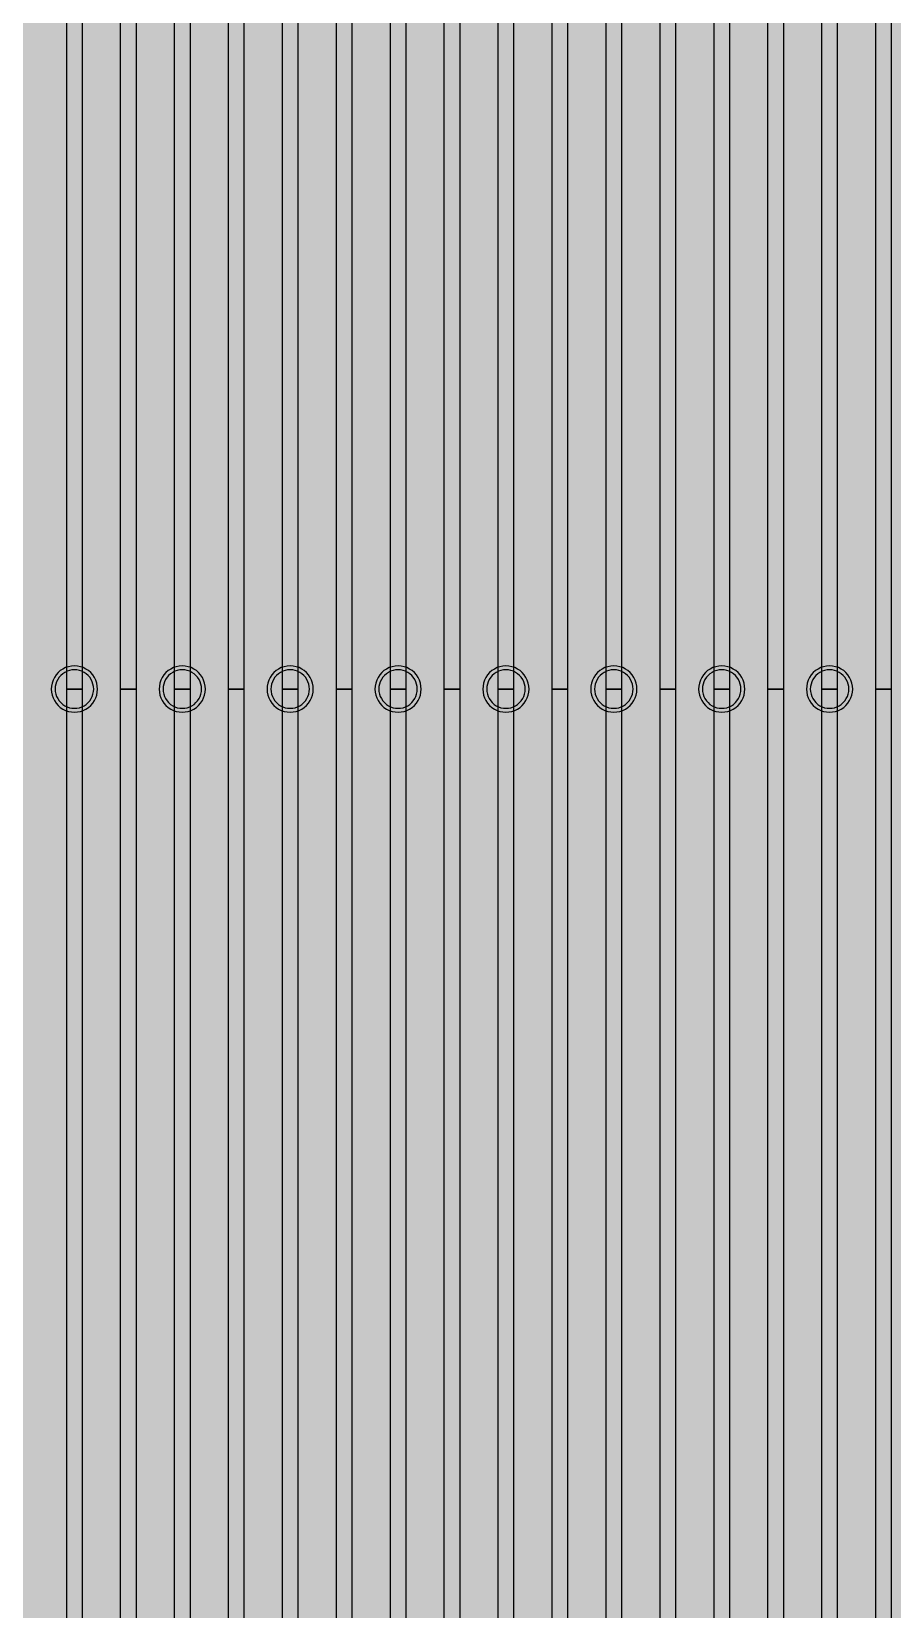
# Model space of a CAD drawing. Header units: metres. Extents: x -7231 to 10969, y -37556 to 1873.
# Drawn here: x 2237.9 to 2349.7, y -16751.3 to -16546.6 of the extents above; entities that cross this region are included whole.
import ezdxf

# ---------------------------------------------------------------- set-up
doc = ezdxf.new("R2010")
doc.units = ezdxf.units.M
for name, color, linetype in [('Metal1', 4, 'CONTINUOUS'), ('Metal2', 3, 'CONTINUOUS'), ('Polyimide', 7, 'CONTINUOUS')]:
    doc.layers.add(name, color=color, linetype=linetype)

msp = doc.modelspace()

# ---------------------------------------------------------------- hatches: boundary and pattern name
at = {"layer": 'Polyimide'}
msp.add_hatch(color=7, dxfattribs=at).paths.add_polyline_path([(4065.69, -468), (4066.67, -501.99), (4068.51, -535.99), (4071.41, -569.99), (4075.54, -603.99), (4081.04, -637.99), (4088.01, -671.99), (4096.52, -705.98), (4106.62, -739.98), (4118.33, -773.98), (4131.63, -807.98), (4146.49, -841.98), (4162.87, -875.98), (4180.68, -909.97), (4199.83, -943.97), (4220.22, -977.97), (4241.73, -1011.97), (4264.21, -1045.97), (4287.52, -1079.96), (4311.51, -1113.96), (4336.01, -1147.96), (4360.86, -1181.96), (4385.88, -1215.96), (4410.89, -1249.96), (4435.74, -1283.95), (4460.24, -1317.95), (4484.23, -1351.95), (4507.54, -1385.95), (4530.02, -1419.95), (4551.53, -1453.94), (4571.92, -1487.94), (4591.07, -1521.94), (4608.88, -1555.94), (4625.26, -1589.94), (4640.12, -1623.94), (4653.42, -1657.93), (4665.13, -1691.93), (4675.23, -1725.93), (4683.74, -1759.93), (4690.71, -1793.93), (4696.21, -1827.93), (4700.34, -1861.92), (4703.24, -1895.92), (4705.08, -1929.92), (4706.06, -1963.92), (4706.44, -1997.92), (4706.5, -2031.91), (4706.5, -4793.02), (4709.95, -4838.39), (4720.22, -4882.71), (4737.08, -4924.98), (4760.13, -4964.2), (4788.85, -4999.49), (4822.58, -5030.03), (4860.53, -5055.12), (4901.85, -5074.18), (4901.85, -5074.18), (4970.68, -5105.23), (5034.7, -5145.26), (5092.76, -5193.54), (5143.8, -5249.19), (5186.89, -5311.2), (5221.24, -5378.44), (5246.23, -5449.69), (5261.41, -5523.66), (5266.5, -5599), (5261.41, -5674.34), (5246.23, -5748.31), (5221.24, -5819.56), (5186.89, -5886.8), (5143.8, -5948.81), (5092.76, -6004.46), (5034.7, -6052.74), (4970.68, -6092.77), (4901.85, -6123.82), (4860.53, -6142.88), (4822.58, -6167.97), (4788.85, -6198.51), (4760.13, -6233.8), (4737.08, -6273.02), (4720.22, -6315.29), (4709.95, -6359.61), (4706.5, -6404.98), (4706.5, -9221.52), (4709.95, -9266.88), (4720.22, -9311.21), (4737.08, -9353.47), (4760.13, -9392.7), (4788.85, -9427.98), (4822.58, -9458.52), (4860.53, -9483.61), (4901.85, -9502.67), (4970.68, -9533.72), (5034.7, -9573.75), (5092.76, -9622.03), (5143.8, -9677.68), (5186.89, -9739.69), (5221.24, -9806.94), (5246.23, -9878.19), (5261.41, -9952.16), (5266.5, -10027.49), (5261.41, -10102.83), (5246.23, -10176.8), (5221.24, -10248.05), (5186.89, -10315.3), (5143.8, -10377.31), (5092.76, -10432.96), (5034.7, -10481.24), (4970.68, -10521.27), (4901.85, -10552.32), (4860.53, -10571.38), (4822.58, -10596.46), (4788.85, -10627), (4760.13, -10662.29), (4737.08, -10701.52), (4720.22, -10743.78), (4709.95, -10788.1), (4706.5, -10833.47), (4706.5, -13650.01), (4709.95, -13695.38), (4720.22, -13739.7), (4737.08, -13781.96), (4760.13, -13821.19), (4788.85, -13856.48), (4822.58, -13887.02), (4860.53, -13912.11), (4901.85, -13931.17), (4970.68, -13962.22), (5034.7, -14002.25), (5092.76, -14050.53), (5143.8, -14106.18), (5186.89, -14168.19), (5221.24, -14235.43), (5246.23, -14306.68), (5261.41, -14380.65), (5266.5, -14455.99), (5261.41, -14531.33), (5246.23, -14605.29), (5221.24, -14676.55), (5186.89, -14743.79), (5143.8, -14805.8), (5092.76, -14861.45), (5034.7, -14909.73), (4970.68, -14949.76), (4901.85, -14980.81), (4860.53, -14999.87), (4822.58, -15024.96), (4788.85, -15055.5), (4760.13, -15090.79), (4737.08, -15130.01), (4720.22, -15172.27), (4709.95, -15216.6), (4706.5, -15261.97), (4706.5, -15455.99), (4720.95, -15750.04), (4764.14, -16041.26), (4835.68, -16326.84), (4934.86, -16604.04), (5060.74, -16870.18), (5212.09, -17122.7), (5387.47, -17359.17), (5585.18, -17577.31), (5803.32, -17775.02), (6039.79, -17950.4), (6292.31, -18101.75), (6558.45, -18227.63), (6835.65, -18326.81), (7121.23, -18398.34), (7412.45, -18441.54), (7706.5, -18455.99), (9969.01, -18455.99), (10047.42, -18459.84), (10125.08, -18471.36), (10201.23, -18490.44), (10275.15, -18516.89), (10346.12, -18550.45), (10413.46, -18590.81), (10476.52, -18637.58), (10534.69, -18690.3), (10587.41, -18748.47), (10634.18, -18811.53), (10674.54, -18878.87), (10708.11, -18949.84), (10734.56, -19023.76), (10753.63, -19099.92), (10765.15, -19177.58), (10769.01, -19255.99), (10769.01, -20895.8), (10730.24, -20951.41), (10694.6, -21009.08), (10662.21, -21068.63), (10633.17, -21129.89), (10607.55, -21192.66), (10585.45, -21256.74), (10566.93, -21321.96), (10552.05, -21388.09), (10540.84, -21454.95), (10533.35, -21522.33), (10529.6, -21590.02), (10529.6, -21657.81), (10533.35, -21725.5), (10540.84, -21792.87), (10552.05, -21859.73), (10566.93, -21925.87), (10585.45, -21991.08), (10607.55, -22055.17), (10633.17, -22117.94), (10662.21, -22179.19), (10694.6, -22238.74), (10730.24, -22296.41), (10769.01, -22352.03), (10769.01, -32454.24), (10728.74, -32510.49), (10691.72, -32568.92), (10658.05, -32629.35), (10627.85, -32691.58), (10601.2, -32755.42), (10578.21, -32820.67), (10558.93, -32887.1), (10543.44, -32954.52), (10531.77, -33022.71), (10523.97, -33091.44), (10520.07, -33160.51), (10520.07, -33229.69), (10523.97, -33298.75), (10531.77, -33367.49), (10543.44, -33435.67), (10558.93, -33503.09), (10578.21, -33569.53), (10601.2, -33634.77), (10627.85, -33698.61), (10658.05, -33760.85), (10691.72, -33821.28), (10728.74, -33879.71), (10769.01, -33935.96), (10769.01, -36556), (10765.15, -36634.41), (10753.63, -36712.07), (10734.56, -36788.23), (10708.11, -36862.15), (10674.54, -36933.12), (10634.18, -37000.46), (10587.41, -37063.51), (10534.69, -37121.69), (10476.52, -37174.41), (10413.46, -37221.18), (10346.12, -37261.54), (10275.15, -37295.1), (10201.23, -37321.55), (10125.08, -37340.63), (10047.42, -37352.15), (9969.01, -37356), (-6231.01, -37356), (-6309.42, -37352.15), (-6387.08, -37340.63), (-6463.23, -37321.55), (-6537.15, -37295.1), (-6608.12, -37261.54), (-6675.46, -37221.18), (-6738.52, -37174.41), (-6796.69, -37121.69), (-6849.41, -37063.51), (-6896.18, -37000.46), (-6936.54, -36933.12), (-6970.11, -36862.15), (-6996.56, -36788.23), (-7015.63, -36712.07), (-7027.15, -36634.41), (-7031.01, -36556), (-7031.01, -33936), (-6990.74, -33879.75), (-6953.7, -33821.31), (-6920.03, -33760.88), (-6889.82, -33698.64), (-6863.18, -33634.8), (-6840.18, -33569.55), (-6820.9, -33503.11), (-6805.4, -33435.69), (-6793.74, -33367.49), (-6785.94, -33298.75), (-6782.03, -33229.68), (-6782.03, -33160.5), (-6785.94, -33091.43), (-6793.74, -33022.69), (-6805.4, -32954.5), (-6820.9, -32887.07), (-6840.18, -32820.63), (-6863.18, -32755.39), (-6889.82, -32691.54), (-6920.03, -32629.3), (-6953.7, -32568.87), (-6990.74, -32510.43), (-7031.01, -32454.18), (-7031.01, -22364.83), (-6990.74, -22308.58), (-6953.7, -22250.14), (-6920.03, -22189.71), (-6889.82, -22127.47), (-6863.18, -22063.62), (-6840.18, -21998.38), (-6820.9, -21931.94), (-6805.4, -21864.51), (-6793.74, -21796.32), (-6785.94, -21727.58), (-6782.03, -21658.51), (-6782.03, -21589.33), (-6785.94, -21520.26), (-6793.74, -21451.52), (-6805.4, -21383.32), (-6820.9, -21315.9), (-6840.18, -21249.46), (-6863.18, -21184.21), (-6889.82, -21120.37), (-6920.03, -21058.13), (-6953.7, -20997.7), (-6990.74, -20939.26), (-7031.01, -20883.01), (-7031.01, -19255.99), (-7027.15, -19177.58), (-7015.63, -19099.92), (-6996.56, -19023.76), (-6970.11, -18949.84), (-6936.54, -18878.87), (-6896.18, -18811.53), (-6849.41, -18748.47), (-6796.69, -18690.3), (-6738.52, -18637.58), (-6675.46, -18590.81), (-6608.12, -18550.45), (-6537.15, -18516.89), (-6463.23, -18490.44), (-6387.08, -18471.36), (-6309.42, -18459.84), (-6231.01, -18455.99), (-3968.5, -18455.99), (-3674.45, -18441.54), (-3383.23, -18398.34), (-3097.65, -18326.81), (-2820.45, -18227.63), (-2554.31, -18101.75), (-2301.79, -17950.4), (-2065.32, -17775.02), (-1847.18, -17577.31), (-1649.47, -17359.17), (-1474.09, -17122.7), (-1322.74, -16870.18), (-1196.86, -16604.04), (-1097.68, -16326.84), (-1026.14, -16041.26), (-982.95, -15750.04), (-968.5, -15455.99), (-968.5, -15261.97), (-971.95, -15216.6), (-982.22, -15172.27), (-999.08, -15130.01), (-1022.13, -15090.79), (-1050.85, -15055.5), (-1084.58, -15024.96), (-1122.53, -14999.87), (-1163.85, -14980.81), (-1232.68, -14949.76), (-1296.7, -14909.73), (-1354.76, -14861.45), (-1405.8, -14805.8), (-1448.89, -14743.79), (-1483.24, -14676.55), (-1508.23, -14605.29), (-1523.41, -14531.33), (-1528.5, -14455.99), (-1523.41, -14380.65), (-1508.23, -14306.68), (-1483.24, -14235.43), (-1448.89, -14168.19), (-1405.8, -14106.18), (-1354.76, -14050.53), (-1296.7, -14002.25), (-1232.68, -13962.22), (-1163.85, -13931.17), (-1122.53, -13912.11), (-1084.58, -13887.02), (-1050.85, -13856.48), (-1022.13, -13821.19), (-999.08, -13781.96), (-982.22, -13739.7), (-971.95, -13695.38), (-968.5, -13650.01), (-968.5, -12309.64), (-971.95, -12264.27), (-982.22, -12219.94), (-999.08, -12177.68), (-1022.13, -12138.46), (-1050.85, -12103.17), (-1084.58, -12072.63), (-1122.53, -12047.54), (-1163.85, -12028.48), (-1232.68, -11997.43), (-1296.7, -11957.4), (-1354.76, -11909.12), (-1405.8, -11853.47), (-1448.89, -11791.46), (-1483.24, -11724.22), (-1508.23, -11652.96), (-1523.41, -11579), (-1528.5, -11503.66), (-1523.41, -11428.32), (-1508.23, -11354.35), (-1483.24, -11283.1), (-1448.89, -11215.86), (-1405.8, -11153.85), (-1354.76, -11098.2), (-1296.7, -11049.92), (-1232.68, -11009.89), (-1163.85, -10978.84), (-1122.53, -10959.78), (-1084.58, -10934.69), (-1050.85, -10904.15), (-1022.13, -10868.86), (-999.08, -10829.63), (-982.22, -10787.37), (-971.95, -10743.05), (-968.5, -10697.68), (-968.5, -9357.31), (-971.95, -9311.94), (-982.22, -9267.62), (-999.08, -9225.35), (-1022.13, -9186.13), (-1050.85, -9150.84), (-1084.58, -9120.3), (-1122.53, -9095.21), (-1163.85, -9076.15), (-1163.85, -9076.15), (-1232.68, -9045.1), (-1296.7, -9005.07), (-1354.76, -8956.79), (-1405.8, -8901.14), (-1448.89, -8839.13), (-1483.24, -8771.89), (-1508.23, -8700.64), (-1523.41, -8626.67), (-1528.5, -8551.33), (-1523.41, -8475.99), (-1508.23, -8402.02), (-1483.24, -8330.77), (-1448.89, -8263.53), (-1405.8, -8201.52), (-1354.76, -8145.87), (-1296.7, -8097.59), (-1232.68, -8057.56), (-1163.85, -8026.51), (-1163.85, -8026.51), (-1122.53, -8007.45), (-1084.58, -7982.36), (-1050.85, -7951.82), (-1022.13, -7916.53), (-999.08, -7877.31), (-982.22, -7835.04), (-971.95, -7790.72), (-968.5, -7745.35), (-968.5, -6404.98), (-971.95, -6359.61), (-982.22, -6315.29), (-999.08, -6273.02), (-1022.13, -6233.8), (-1050.85, -6198.51), (-1084.58, -6167.97), (-1122.53, -6142.88), (-1163.85, -6123.82), (-1163.85, -6123.82), (-1232.68, -6092.77), (-1296.7, -6052.74), (-1354.76, -6004.46), (-1405.8, -5948.81), (-1448.89, -5886.8), (-1483.24, -5819.56), (-1508.23, -5748.31), (-1523.41, -5674.34), (-1528.5, -5599), (-1523.41, -5523.66), (-1508.23, -5449.69), (-1483.24, -5378.44), (-1448.89, -5311.2), (-1405.8, -5249.19), (-1354.76, -5193.54), (-1296.7, -5145.26), (-1232.68, -5105.23), (-1163.85, -5074.18), (-1163.85, -5074.18), (-1122.53, -5055.12), (-1084.58, -5030.03), (-1050.85, -4999.49), (-1022.13, -4964.2), (-999.08, -4924.98), (-982.22, -4882.71), (-971.95, -4838.39), (-968.5, -4793.02), (-968.5, -2031.91), (-968.44, -1997.92), (-968.06, -1963.92), (-967.05, -1929.92), (-965.18, -1895.92), (-962.22, -1861.92), (-958.01, -1827.93), (-952.41, -1793.93), (-945.31, -1759.93), (-936.64, -1725.93), (-926.35, -1691.93), (-914.43, -1657.93), (-900.88, -1623.94), (-885.74, -1589.94), (-869.05, -1555.94), (-850.91, -1521.94), (-831.4, -1487.94), (-810.63, -1453.94), (-788.72, -1419.95), (-765.82, -1385.95), (-742.07, -1351.95), (-717.63, -1317.95), (-692.67, -1283.95), (-667.36, -1249.96), (-641.88, -1215.96), (-616.39, -1181.96), (-591.08, -1147.96), (-566.12, -1113.96), (-541.68, -1079.96), (-517.93, -1045.97), (-495.03, -1011.97), (-473.12, -977.97), (-452.35, -943.97), (-432.84, -909.97), (-414.7, -875.98), (-398.01, -841.98), (-382.87, -807.98), (-369.32, -773.98), (-357.4, -739.98), (-347.11, -705.98), (-338.44, -671.99), (-331.34, -637.99), (-325.74, -603.99), (-321.53, -569.99), (-318.57, -535.99), (-316.7, -501.99), (-315.69, -468), (-315.31, -434), (-315.25, -400), (-315.25, 401), (-315.25, 451), (-315.25, 1644), (-270.25, 1644), (-270.03, 1637.13), (-269.35, 1630.29), (-268.23, 1623.52), (-266.67, 1616.82), (-264.68, 1610.25), (-262.26, 1603.82), (-259.42, 1597.56), (-256.18, 1591.5), (-252.55, 1585.67), (-248.55, 1580.08), (-244.19, 1574.77), (-239.5, 1569.75), (-234.48, 1565.06), (-229.17, 1560.7), (-223.58, 1556.7), (-217.75, 1553.07), (-211.69, 1549.83), (-205.43, 1546.99), (-199, 1544.57), (-192.43, 1542.58), (-185.73, 1541.02), (-178.96, 1539.9), (-172.12, 1539.22), (-165.25, 1539), (-158.38, 1539.22), (-151.54, 1539.9), (-144.77, 1541.02), (-138.07, 1542.58), (-131.5, 1544.57), (-125.07, 1546.99), (-118.81, 1549.83), (-112.75, 1553.07), (-106.92, 1556.7), (-101.33, 1560.7), (-96.02, 1565.06), (-91, 1569.75), (-86.31, 1574.77), (-81.95, 1580.08), (-77.95, 1585.67), (-74.32, 1591.5), (-71.08, 1597.56), (-68.24, 1603.82), (-65.82, 1610.25), (-63.83, 1616.82), (-62.27, 1623.52), (-61.15, 1630.29), (-60.47, 1637.13), (-60.25, 1644), (1853, 1644), (1853, 1573), (3815.25, 1573), (3815.46, 1579.54), (3816.11, 1586.05), (3817.17, 1592.51), (3818.66, 1598.88), (3820.56, 1605.14), (3822.86, 1611.27), (3825.56, 1617.23), (3828.65, 1623), (3832.1, 1628.56), (3835.91, 1633.88), (3840.07, 1638.93), (3844.54, 1643.71), (3849.32, 1648.18), (3854.37, 1652.34), (3859.69, 1656.15), (3865.25, 1659.6), (3871.02, 1662.69), (3876.98, 1665.39), (3883.11, 1667.69), (3889.37, 1669.59), (3895.74, 1671.08), (3902.2, 1672.14), (3908.71, 1672.79), (3915.25, 1673), (3921.79, 1672.79), (3928.3, 1672.14), (3934.76, 1671.08), (3941.13, 1669.59), (3947.39, 1667.69), (3953.52, 1665.39), (3959.48, 1662.69), (3965.25, 1659.6), (3970.81, 1656.15), (3976.13, 1652.34), (3981.18, 1648.18), (3985.96, 1643.71), (3990.43, 1638.93), (3994.59, 1633.88), (3998.4, 1628.56), (4001.85, 1623), (4004.94, 1617.23), (4007.64, 1611.27), (4009.94, 1605.14), (4011.84, 1598.88), (4013.33, 1592.51), (4014.39, 1586.05), (4015.04, 1579.54), (4015.25, 1573), (4065.25, 1573), (4065.25, 451), (4065.25, 401), (4065.25, -400), (4065.31, -434), (4065.69, -468)])

# ---------------------------------------------------------------- linework, layer by layer
at = {"layer": 'Metal1'}
for points in [[(2244.5, -2031.84), (2244.5, -16631.91), (2242.5, -16631.91), (2242.5, -2031.99)], [(2251.5, -2031.84), (2251.5, -16631.91), (2249.5, -16631.91), (2249.5, -2031.99)], [(2258.5, -2031.84), (2258.5, -16631.91), (2256.5, -16631.91), (2256.5, -2031.99)], [(2265.5, -2031.84), (2265.5, -16631.91), (2263.5, -16631.91), (2263.5, -2031.99)], [(2272.5, -2031.84), (2272.5, -16631.91), (2270.5, -16631.91), (2270.5, -2031.99)], [(2279.5, -2031.84), (2279.5, -16631.91), (2277.5, -16631.91), (2277.5, -2031.99)], [(2286.5, -2031.84), (2286.5, -16631.91), (2284.5, -16631.91), (2284.5, -2031.99)], [(2293.5, -2031.83), (2293.5, -16631.91), (2291.5, -16631.91), (2291.5, -2031.99)], [(2300.5, -2031.83), (2300.5, -16631.91), (2298.5, -16631.91), (2298.5, -2031.99)], [(2307.5, -2031.84), (2307.5, -16631.91), (2305.5, -16631.91), (2305.5, -2031.99)], [(2314.5, -2031.84), (2314.5, -16631.91), (2312.5, -16631.91), (2312.5, -2031.99)], [(2321.5, -2031.83), (2321.5, -16631.91), (2319.5, -16631.91), (2319.5, -2032)], [(2328.5, -2031.83), (2328.5, -16631.91), (2326.5, -16631.91), (2326.5, -2032)], [(2335.5, -2031.83), (2335.5, -16631.91), (2333.5, -16631.91), (2333.5, -2032)], [(2342.5, -2031.83), (2342.5, -16631.91), (2340.5, -16631.91), (2340.5, -2032)], [(2349.5, -2031.83), (2349.5, -16631.91), (2347.5, -16631.91), (2347.5, -2032)], [(2225.26, -17789.27), (2228.73, -17766.77), (2232.19, -17744.27), (2235.65, -17721.77), (2239.12, -17699.26), (2242.58, -17676.76), (2246.05, -17654.26), (2248.12, -17640.8), (2249.5, -17622.77), (2249.5, -16631.91), (2251.5, -16631.91), (2251.5, -17622.85), (2250.11, -17641.03), (2248.02, -17654.57), (2244.56, -17677.07), (2241.1, -17699.57), (2237.63, -17722.07), (2234.17, -17744.57), (2230.7, -17767.07), (2227.24, -17789.57)], [(2238.37, -17789.26), (2241.96, -17766.76), (2245.56, -17744.26), (2249.15, -17721.76), (2252.74, -17699.26), (2256.33, -17676.76), (2259.92, -17654.26), (2262.07, -17640.8), (2263.5, -17622.76), (2263.5, -16631.91), (2265.5, -16631.91), (2265.5, -17622.84), (2264.06, -17641.03), (2261.9, -17654.57), (2258.3, -17677.07), (2254.71, -17699.57), (2251.12, -17722.08), (2247.53, -17744.58), (2243.94, -17767.08), (2240.35, -17789.58)], [(2251.48, -17789.26), (2255.2, -17766.76), (2258.92, -17744.26), (2262.64, -17721.75), (2266.36, -17699.25), (2270.08, -17676.75), (2273.79, -17654.25), (2276.02, -17640.79), (2277.5, -17622.75), (2277.5, -16631.91), (2279.5, -16631.91), (2279.5, -17622.83), (2278.01, -17641.04), (2275.77, -17654.58), (2272.05, -17677.08), (2268.33, -17699.58), (2264.61, -17722.08), (2260.89, -17744.58), (2257.17, -17767.08), (2253.46, -17789.58)], [(2264.59, -17789.25), (2268.44, -17766.75), (2272.29, -17744.25), (2276.13, -17721.75), (2279.98, -17699.25), (2283.82, -17676.75), (2287.67, -17654.25), (2289.97, -17640.79), (2291.5, -17622.74), (2291.5, -16631.91), (2293.5, -16631.91), (2293.5, -17622.83), (2291.95, -17641.04), (2289.64, -17654.58), (2285.79, -17677.08), (2281.95, -17699.59), (2278.1, -17722.09), (2274.26, -17744.59), (2270.41, -17767.09), (2266.57, -17789.59)], [(2277.71, -17789.25), (2281.68, -17766.74), (2285.65, -17744.24), (2289.62, -17721.74), (2293.6, -17699.24), (2297.57, -17676.74), (2301.54, -17654.24), (2303.92, -17640.78), (2305.5, -17622.73), (2305.5, -16631.91), (2307.5, -16631.91), (2307.5, -17622.82), (2305.9, -17641.05), (2303.51, -17654.59), (2299.54, -17677.09), (2295.57, -17699.59), (2291.59, -17722.09), (2287.62, -17744.59), (2283.65, -17767.09), (2279.67, -17789.59)], [(2290.82, -17789.24), (2294.92, -17766.74), (2299.02, -17744.24), (2303.12, -17721.74), (2307.22, -17699.24), (2311.32, -17676.74), (2315.42, -17654.24), (2317.87, -17640.78), (2319.5, -17622.72), (2319.5, -16631.91), (2321.5, -16631.91), (2321.5, -17622.81), (2319.85, -17641.05), (2317.38, -17654.59), (2313.28, -17677.1), (2309.18, -17699.6), (2305.08, -17722.1), (2300.98, -17744.6), (2296.88, -17767.1), (2292.78, -17789.6)], [(2303.93, -17789.23), (2308.15, -17766.73), (2312.38, -17744.23), (2316.61, -17721.73), (2320.84, -17699.23), (2325.06, -17676.73), (2329.29, -17654.23), (2331.82, -17640.78), (2333.5, -17622.71), (2333.5, -16631.91), (2335.5, -16631.91), (2335.5, -17622.8), (2333.8, -17641.05), (2331.26, -17654.6), (2327.03, -17677.1), (2322.8, -17699.6), (2318.57, -17722.1), (2314.35, -17744.6), (2310.12, -17767.1), (2305.89, -17789.6)], [(2317.04, -17789.23), (2321.39, -17766.73), (2325.75, -17744.23), (2330.1, -17721.73), (2334.46, -17699.23), (2338.81, -17676.73), (2343.16, -17654.23), (2345.77, -17640.77), (2347.5, -17622.7), (2347.5, -16631.91), (2349.5, -16631.91), (2349.5, -17622.8), (2347.75, -17641.06), (2345.13, -17654.61), (2340.77, -17677.11), (2336.42, -17699.61), (2332.06, -17722.11), (2327.71, -17744.61), (2323.36, -17767.11), (2319, -17789.61)]]:
    msp.add_lwpolyline(points, dxfattribs=at)
for points in [[(2246.5, -16631.91), (2246.47, -16631.52), (2246.4, -16631.14), (2246.27, -16630.77), (2246.1, -16630.41), (2245.88, -16630.09), (2245.62, -16629.79), (2245.33, -16629.53), (2245, -16629.32), (2244.65, -16629.14), (2244.28, -16629.02), (2243.89, -16628.94), (2243.5, -16628.91), (2243.11, -16628.94), (2242.72, -16629.02), (2242.35, -16629.14), (2242, -16629.32), (2241.67, -16629.53), (2241.38, -16629.79), (2241.12, -16630.09), (2240.9, -16630.41), (2240.73, -16630.77), (2240.6, -16631.14), (2240.53, -16631.52), (2240.5, -16631.91), (2240.53, -16632.31), (2240.6, -16632.69), (2240.73, -16633.06), (2240.9, -16633.41), (2241.12, -16633.74), (2241.38, -16634.04), (2241.67, -16634.29), (2242, -16634.51), (2242.35, -16634.69), (2242.72, -16634.81), (2243.11, -16634.89), (2243.5, -16634.91), (2243.89, -16634.89), (2244.28, -16634.81), (2244.65, -16634.69), (2245, -16634.51), (2245.33, -16634.29), (2245.62, -16634.04), (2245.88, -16633.74), (2246.1, -16633.41), (2246.27, -16633.06), (2246.4, -16632.69), (2246.47, -16632.31), (2246.5, -16631.91)], [(2260.5, -16631.91), (2260.47, -16631.52), (2260.4, -16631.14), (2260.27, -16630.77), (2260.1, -16630.41), (2259.88, -16630.09), (2259.62, -16629.79), (2259.33, -16629.53), (2259, -16629.32), (2258.65, -16629.14), (2258.28, -16629.02), (2257.89, -16628.94), (2257.5, -16628.91), (2257.11, -16628.94), (2256.72, -16629.02), (2256.35, -16629.14), (2256, -16629.32), (2255.67, -16629.53), (2255.38, -16629.79), (2255.12, -16630.09), (2254.9, -16630.41), (2254.73, -16630.77), (2254.6, -16631.14), (2254.53, -16631.52), (2254.5, -16631.91), (2254.53, -16632.31), (2254.6, -16632.69), (2254.73, -16633.06), (2254.9, -16633.41), (2255.12, -16633.74), (2255.38, -16634.04), (2255.67, -16634.29), (2256, -16634.51), (2256.35, -16634.69), (2256.72, -16634.81), (2257.11, -16634.89), (2257.5, -16634.91), (2257.89, -16634.89), (2258.28, -16634.81), (2258.65, -16634.69), (2259, -16634.51), (2259.33, -16634.29), (2259.62, -16634.04), (2259.88, -16633.74), (2260.1, -16633.41), (2260.27, -16633.06), (2260.4, -16632.69), (2260.47, -16632.31), (2260.5, -16631.91)], [(2274.5, -16631.91), (2274.47, -16631.52), (2274.4, -16631.14), (2274.27, -16630.77), (2274.1, -16630.41), (2273.88, -16630.09), (2273.62, -16629.79), (2273.33, -16629.53), (2273, -16629.32), (2272.65, -16629.14), (2272.28, -16629.02), (2271.89, -16628.94), (2271.5, -16628.91), (2271.11, -16628.94), (2270.72, -16629.02), (2270.35, -16629.14), (2270, -16629.32), (2269.67, -16629.53), (2269.38, -16629.79), (2269.12, -16630.09), (2268.9, -16630.41), (2268.73, -16630.77), (2268.6, -16631.14), (2268.53, -16631.52), (2268.5, -16631.91), (2268.53, -16632.31), (2268.6, -16632.69), (2268.73, -16633.06), (2268.9, -16633.41), (2269.12, -16633.74), (2269.38, -16634.04), (2269.67, -16634.29), (2270, -16634.51), (2270.35, -16634.69), (2270.72, -16634.81), (2271.11, -16634.89), (2271.5, -16634.91), (2271.89, -16634.89), (2272.28, -16634.81), (2272.65, -16634.69), (2273, -16634.51), (2273.33, -16634.29), (2273.62, -16634.04), (2273.88, -16633.74), (2274.1, -16633.41), (2274.27, -16633.06), (2274.4, -16632.69), (2274.47, -16632.31), (2274.5, -16631.91)], [(2288.5, -16631.91), (2288.47, -16631.52), (2288.4, -16631.14), (2288.27, -16630.77), (2288.1, -16630.41), (2287.88, -16630.09), (2287.62, -16629.79), (2287.33, -16629.53), (2287, -16629.32), (2286.65, -16629.14), (2286.28, -16629.02), (2285.89, -16628.94), (2285.5, -16628.91), (2285.11, -16628.94), (2284.72, -16629.02), (2284.35, -16629.14), (2284, -16629.32), (2283.67, -16629.53), (2283.38, -16629.79), (2283.12, -16630.09), (2282.9, -16630.41), (2282.73, -16630.77), (2282.6, -16631.14), (2282.53, -16631.52), (2282.5, -16631.91), (2282.53, -16632.31), (2282.6, -16632.69), (2282.73, -16633.06), (2282.9, -16633.41), (2283.12, -16633.74), (2283.38, -16634.04), (2283.67, -16634.29), (2284, -16634.51), (2284.35, -16634.69), (2284.72, -16634.81), (2285.11, -16634.89), (2285.5, -16634.91), (2285.89, -16634.89), (2286.28, -16634.81), (2286.65, -16634.69), (2287, -16634.51), (2287.33, -16634.29), (2287.62, -16634.04), (2287.88, -16633.74), (2288.1, -16633.41), (2288.27, -16633.06), (2288.4, -16632.69), (2288.47, -16632.31), (2288.5, -16631.91)], [(2302.5, -16631.91), (2302.47, -16631.52), (2302.4, -16631.14), (2302.27, -16630.77), (2302.1, -16630.41), (2301.88, -16630.09), (2301.62, -16629.79), (2301.33, -16629.53), (2301, -16629.32), (2300.65, -16629.14), (2300.28, -16629.02), (2299.89, -16628.94), (2299.5, -16628.91), (2299.11, -16628.94), (2298.72, -16629.02), (2298.35, -16629.14), (2298, -16629.32), (2297.67, -16629.53), (2297.38, -16629.79), (2297.12, -16630.09), (2296.9, -16630.41), (2296.73, -16630.77), (2296.6, -16631.14), (2296.53, -16631.52), (2296.5, -16631.91), (2296.53, -16632.31), (2296.6, -16632.69), (2296.73, -16633.06), (2296.9, -16633.41), (2297.12, -16633.74), (2297.38, -16634.04), (2297.67, -16634.29), (2298, -16634.51), (2298.35, -16634.69), (2298.72, -16634.81), (2299.11, -16634.89), (2299.5, -16634.91), (2299.89, -16634.89), (2300.28, -16634.81), (2300.65, -16634.69), (2301, -16634.51), (2301.33, -16634.29), (2301.62, -16634.04), (2301.88, -16633.74), (2302.1, -16633.41), (2302.27, -16633.06), (2302.4, -16632.69), (2302.47, -16632.31), (2302.5, -16631.91)], [(2316.5, -16631.91), (2316.47, -16631.52), (2316.4, -16631.14), (2316.27, -16630.77), (2316.1, -16630.41), (2315.88, -16630.09), (2315.62, -16629.79), (2315.33, -16629.53), (2315, -16629.32), (2314.65, -16629.14), (2314.28, -16629.02), (2313.89, -16628.94), (2313.5, -16628.91), (2313.11, -16628.94), (2312.72, -16629.02), (2312.35, -16629.14), (2312, -16629.32), (2311.67, -16629.53), (2311.38, -16629.79), (2311.12, -16630.09), (2310.9, -16630.41), (2310.73, -16630.77), (2310.6, -16631.14), (2310.53, -16631.52), (2310.5, -16631.91), (2310.53, -16632.31), (2310.6, -16632.69), (2310.73, -16633.06), (2310.9, -16633.41), (2311.12, -16633.74), (2311.38, -16634.04), (2311.67, -16634.29), (2312, -16634.51), (2312.35, -16634.69), (2312.72, -16634.81), (2313.11, -16634.89), (2313.5, -16634.91), (2313.89, -16634.89), (2314.28, -16634.81), (2314.65, -16634.69), (2315, -16634.51), (2315.33, -16634.29), (2315.62, -16634.04), (2315.88, -16633.74), (2316.1, -16633.41), (2316.27, -16633.06), (2316.4, -16632.69), (2316.47, -16632.31), (2316.5, -16631.91)], [(2330.5, -16631.91), (2330.47, -16631.52), (2330.4, -16631.14), (2330.27, -16630.77), (2330.1, -16630.41), (2329.88, -16630.09), (2329.62, -16629.79), (2329.33, -16629.53), (2329, -16629.32), (2328.65, -16629.14), (2328.28, -16629.02), (2327.89, -16628.94), (2327.5, -16628.91), (2327.11, -16628.94), (2326.72, -16629.02), (2326.35, -16629.14), (2326, -16629.32), (2325.67, -16629.53), (2325.38, -16629.79), (2325.12, -16630.09), (2324.9, -16630.41), (2324.73, -16630.77), (2324.6, -16631.14), (2324.53, -16631.52), (2324.5, -16631.91), (2324.53, -16632.31), (2324.6, -16632.69), (2324.73, -16633.06), (2324.9, -16633.41), (2325.12, -16633.74), (2325.38, -16634.04), (2325.67, -16634.29), (2326, -16634.51), (2326.35, -16634.69), (2326.72, -16634.81), (2327.11, -16634.89), (2327.5, -16634.91), (2327.89, -16634.89), (2328.28, -16634.81), (2328.65, -16634.69), (2329, -16634.51), (2329.33, -16634.29), (2329.62, -16634.04), (2329.88, -16633.74), (2330.1, -16633.41), (2330.27, -16633.06), (2330.4, -16632.69), (2330.47, -16632.31), (2330.5, -16631.91)], [(2344.5, -16631.91), (2344.47, -16631.52), (2344.4, -16631.14), (2344.27, -16630.77), (2344.1, -16630.41), (2343.88, -16630.09), (2343.62, -16629.79), (2343.33, -16629.53), (2343, -16629.32), (2342.65, -16629.14), (2342.28, -16629.02), (2341.89, -16628.94), (2341.5, -16628.91), (2341.11, -16628.94), (2340.72, -16629.02), (2340.35, -16629.14), (2340, -16629.32), (2339.67, -16629.53), (2339.38, -16629.79), (2339.12, -16630.09), (2338.9, -16630.41), (2338.73, -16630.77), (2338.6, -16631.14), (2338.53, -16631.52), (2338.5, -16631.91), (2338.53, -16632.31), (2338.6, -16632.69), (2338.73, -16633.06), (2338.9, -16633.41), (2339.12, -16633.74), (2339.38, -16634.04), (2339.67, -16634.29), (2340, -16634.51), (2340.35, -16634.69), (2340.72, -16634.81), (2341.11, -16634.89), (2341.5, -16634.91), (2341.89, -16634.89), (2342.28, -16634.81), (2342.65, -16634.69), (2343, -16634.51), (2343.33, -16634.29), (2343.62, -16634.04), (2343.88, -16633.74), (2344.1, -16633.41), (2344.27, -16633.06), (2344.4, -16632.69), (2344.47, -16632.31), (2344.5, -16631.91)]]:
    msp.add_lwpolyline(points, close=True, dxfattribs=at)
at = {"layer": 'Metal2'}
for points in [[(2246.5, -16631.91), (2246.47, -16631.52), (2246.4, -16631.14), (2246.27, -16630.77), (2246.1, -16630.41), (2245.88, -16630.09), (2245.62, -16629.79), (2245.33, -16629.53), (2245, -16629.32), (2244.65, -16629.14), (2244.28, -16629.02), (2243.89, -16628.94), (2243.5, -16628.91), (2243.11, -16628.94), (2242.72, -16629.02), (2242.35, -16629.14), (2242, -16629.32), (2241.67, -16629.53), (2241.38, -16629.79), (2241.12, -16630.09), (2240.9, -16630.41), (2240.73, -16630.77), (2240.6, -16631.14), (2240.53, -16631.52), (2240.5, -16631.91), (2240.53, -16632.31), (2240.6, -16632.69), (2240.73, -16633.06), (2240.9, -16633.41), (2241.12, -16633.74), (2241.38, -16634.04), (2241.67, -16634.29), (2242, -16634.51), (2242.35, -16634.69), (2242.72, -16634.81), (2243.11, -16634.89), (2243.5, -16634.91), (2243.89, -16634.89), (2244.28, -16634.81), (2244.65, -16634.69), (2245, -16634.51), (2245.33, -16634.29), (2245.62, -16634.04), (2245.88, -16633.74), (2246.1, -16633.41), (2246.27, -16633.06), (2246.4, -16632.69), (2246.47, -16632.31), (2246.5, -16631.91)], [(2260.5, -16631.91), (2260.47, -16631.52), (2260.4, -16631.14), (2260.27, -16630.77), (2260.1, -16630.41), (2259.88, -16630.09), (2259.62, -16629.79), (2259.33, -16629.53), (2259, -16629.32), (2258.65, -16629.14), (2258.28, -16629.02), (2257.89, -16628.94), (2257.5, -16628.91), (2257.11, -16628.94), (2256.72, -16629.02), (2256.35, -16629.14), (2256, -16629.32), (2255.67, -16629.53), (2255.38, -16629.79), (2255.12, -16630.09), (2254.9, -16630.41), (2254.73, -16630.77), (2254.6, -16631.14), (2254.53, -16631.52), (2254.5, -16631.91), (2254.53, -16632.31), (2254.6, -16632.69), (2254.73, -16633.06), (2254.9, -16633.41), (2255.12, -16633.74), (2255.38, -16634.04), (2255.67, -16634.29), (2256, -16634.51), (2256.35, -16634.69), (2256.72, -16634.81), (2257.11, -16634.89), (2257.5, -16634.91), (2257.89, -16634.89), (2258.28, -16634.81), (2258.65, -16634.69), (2259, -16634.51), (2259.33, -16634.29), (2259.62, -16634.04), (2259.88, -16633.74), (2260.1, -16633.41), (2260.27, -16633.06), (2260.4, -16632.69), (2260.47, -16632.31), (2260.5, -16631.91)], [(2274.5, -16631.91), (2274.47, -16631.52), (2274.4, -16631.14), (2274.27, -16630.77), (2274.1, -16630.41), (2273.88, -16630.09), (2273.62, -16629.79), (2273.33, -16629.53), (2273, -16629.32), (2272.65, -16629.14), (2272.28, -16629.02), (2271.89, -16628.94), (2271.5, -16628.91), (2271.11, -16628.94), (2270.72, -16629.02), (2270.35, -16629.14), (2270, -16629.32), (2269.67, -16629.53), (2269.38, -16629.79), (2269.12, -16630.09), (2268.9, -16630.41), (2268.73, -16630.77), (2268.6, -16631.14), (2268.53, -16631.52), (2268.5, -16631.91), (2268.53, -16632.31), (2268.6, -16632.69), (2268.73, -16633.06), (2268.9, -16633.41), (2269.12, -16633.74), (2269.38, -16634.04), (2269.67, -16634.29), (2270, -16634.51), (2270.35, -16634.69), (2270.72, -16634.81), (2271.11, -16634.89), (2271.5, -16634.91), (2271.89, -16634.89), (2272.28, -16634.81), (2272.65, -16634.69), (2273, -16634.51), (2273.33, -16634.29), (2273.62, -16634.04), (2273.88, -16633.74), (2274.1, -16633.41), (2274.27, -16633.06), (2274.4, -16632.69), (2274.47, -16632.31), (2274.5, -16631.91)], [(2288.5, -16631.91), (2288.47, -16631.52), (2288.4, -16631.14), (2288.27, -16630.77), (2288.1, -16630.41), (2287.88, -16630.09), (2287.62, -16629.79), (2287.33, -16629.53), (2287, -16629.32), (2286.65, -16629.14), (2286.28, -16629.02), (2285.89, -16628.94), (2285.5, -16628.91), (2285.11, -16628.94), (2284.72, -16629.02), (2284.35, -16629.14), (2284, -16629.32), (2283.67, -16629.53), (2283.38, -16629.79), (2283.12, -16630.09), (2282.9, -16630.41), (2282.73, -16630.77), (2282.6, -16631.14), (2282.53, -16631.52), (2282.5, -16631.91), (2282.53, -16632.31), (2282.6, -16632.69), (2282.73, -16633.06), (2282.9, -16633.41), (2283.12, -16633.74), (2283.38, -16634.04), (2283.67, -16634.29), (2284, -16634.51), (2284.35, -16634.69), (2284.72, -16634.81), (2285.11, -16634.89), (2285.5, -16634.91), (2285.89, -16634.89), (2286.28, -16634.81), (2286.65, -16634.69), (2287, -16634.51), (2287.33, -16634.29), (2287.62, -16634.04), (2287.88, -16633.74), (2288.1, -16633.41), (2288.27, -16633.06), (2288.4, -16632.69), (2288.47, -16632.31), (2288.5, -16631.91)], [(2302.5, -16631.91), (2302.47, -16631.52), (2302.4, -16631.14), (2302.27, -16630.77), (2302.1, -16630.41), (2301.88, -16630.09), (2301.62, -16629.79), (2301.33, -16629.53), (2301, -16629.32), (2300.65, -16629.14), (2300.28, -16629.02), (2299.89, -16628.94), (2299.5, -16628.91), (2299.11, -16628.94), (2298.72, -16629.02), (2298.35, -16629.14), (2298, -16629.32), (2297.67, -16629.53), (2297.38, -16629.79), (2297.12, -16630.09), (2296.9, -16630.41), (2296.73, -16630.77), (2296.6, -16631.14), (2296.53, -16631.52), (2296.5, -16631.91), (2296.53, -16632.31), (2296.6, -16632.69), (2296.73, -16633.06), (2296.9, -16633.41), (2297.12, -16633.74), (2297.38, -16634.04), (2297.67, -16634.29), (2298, -16634.51), (2298.35, -16634.69), (2298.72, -16634.81), (2299.11, -16634.89), (2299.5, -16634.91), (2299.89, -16634.89), (2300.28, -16634.81), (2300.65, -16634.69), (2301, -16634.51), (2301.33, -16634.29), (2301.62, -16634.04), (2301.88, -16633.74), (2302.1, -16633.41), (2302.27, -16633.06), (2302.4, -16632.69), (2302.47, -16632.31), (2302.5, -16631.91)], [(2316.5, -16631.91), (2316.47, -16631.52), (2316.4, -16631.14), (2316.27, -16630.77), (2316.1, -16630.41), (2315.88, -16630.09), (2315.62, -16629.79), (2315.33, -16629.53), (2315, -16629.32), (2314.65, -16629.14), (2314.28, -16629.02), (2313.89, -16628.94), (2313.5, -16628.91), (2313.11, -16628.94), (2312.72, -16629.02), (2312.35, -16629.14), (2312, -16629.32), (2311.67, -16629.53), (2311.38, -16629.79), (2311.12, -16630.09), (2310.9, -16630.41), (2310.73, -16630.77), (2310.6, -16631.14), (2310.53, -16631.52), (2310.5, -16631.91), (2310.53, -16632.31), (2310.6, -16632.69), (2310.73, -16633.06), (2310.9, -16633.41), (2311.12, -16633.74), (2311.38, -16634.04), (2311.67, -16634.29), (2312, -16634.51), (2312.35, -16634.69), (2312.72, -16634.81), (2313.11, -16634.89), (2313.5, -16634.91), (2313.89, -16634.89), (2314.28, -16634.81), (2314.65, -16634.69), (2315, -16634.51), (2315.33, -16634.29), (2315.62, -16634.04), (2315.88, -16633.74), (2316.1, -16633.41), (2316.27, -16633.06), (2316.4, -16632.69), (2316.47, -16632.31), (2316.5, -16631.91)], [(2330.5, -16631.91), (2330.47, -16631.52), (2330.4, -16631.14), (2330.27, -16630.77), (2330.1, -16630.41), (2329.88, -16630.09), (2329.62, -16629.79), (2329.33, -16629.53), (2329, -16629.32), (2328.65, -16629.14), (2328.28, -16629.02), (2327.89, -16628.94), (2327.5, -16628.91), (2327.11, -16628.94), (2326.72, -16629.02), (2326.35, -16629.14), (2326, -16629.32), (2325.67, -16629.53), (2325.38, -16629.79), (2325.12, -16630.09), (2324.9, -16630.41), (2324.73, -16630.77), (2324.6, -16631.14), (2324.53, -16631.52), (2324.5, -16631.91), (2324.53, -16632.31), (2324.6, -16632.69), (2324.73, -16633.06), (2324.9, -16633.41), (2325.12, -16633.74), (2325.38, -16634.04), (2325.67, -16634.29), (2326, -16634.51), (2326.35, -16634.69), (2326.72, -16634.81), (2327.11, -16634.89), (2327.5, -16634.91), (2327.89, -16634.89), (2328.28, -16634.81), (2328.65, -16634.69), (2329, -16634.51), (2329.33, -16634.29), (2329.62, -16634.04), (2329.88, -16633.74), (2330.1, -16633.41), (2330.27, -16633.06), (2330.4, -16632.69), (2330.47, -16632.31), (2330.5, -16631.91)], [(2344.5, -16631.91), (2344.47, -16631.52), (2344.4, -16631.14), (2344.27, -16630.77), (2344.1, -16630.41), (2343.88, -16630.09), (2343.62, -16629.79), (2343.33, -16629.53), (2343, -16629.32), (2342.65, -16629.14), (2342.28, -16629.02), (2341.89, -16628.94), (2341.5, -16628.91), (2341.11, -16628.94), (2340.72, -16629.02), (2340.35, -16629.14), (2340, -16629.32), (2339.67, -16629.53), (2339.38, -16629.79), (2339.12, -16630.09), (2338.9, -16630.41), (2338.73, -16630.77), (2338.6, -16631.14), (2338.53, -16631.52), (2338.5, -16631.91), (2338.53, -16632.31), (2338.6, -16632.69), (2338.73, -16633.06), (2338.9, -16633.41), (2339.12, -16633.74), (2339.38, -16634.04), (2339.67, -16634.29), (2340, -16634.51), (2340.35, -16634.69), (2340.72, -16634.81), (2341.11, -16634.89), (2341.5, -16634.91), (2341.89, -16634.89), (2342.28, -16634.81), (2342.65, -16634.69), (2343, -16634.51), (2343.33, -16634.29), (2343.62, -16634.04), (2343.88, -16633.74), (2344.1, -16633.41), (2344.27, -16633.06), (2344.4, -16632.69), (2344.47, -16632.31), (2344.5, -16631.91)]]:
    msp.add_lwpolyline(points, close=True, dxfattribs=at)
for points in [[(2218.71, -17789.27), (2222.11, -17766.77), (2225.51, -17744.27), (2228.91, -17721.77), (2232.31, -17699.27), (2235.71, -17676.77), (2239.11, -17654.27), (2241.15, -17640.8), (2242.5, -17622.77), (2242.5, -16631.91), (2244.5, -16631.91), (2244.5, -17622.85), (2243.13, -17641.03), (2241.09, -17654.56), (2237.69, -17677.07), (2234.29, -17699.57), (2230.89, -17722.07), (2227.48, -17744.57), (2224.08, -17767.07), (2220.68, -17789.57)], [(2231.82, -17789.26), (2235.34, -17766.76), (2238.87, -17744.26), (2242.4, -17721.76), (2245.93, -17699.26), (2249.46, -17676.76), (2252.98, -17654.26), (2255.09, -17640.8), (2256.5, -17622.77), (2256.5, -16631.91), (2258.5, -16631.91), (2258.5, -17622.84), (2257.08, -17641.03), (2254.96, -17654.57), (2251.43, -17677.07), (2247.9, -17699.57), (2244.38, -17722.07), (2240.85, -17744.57), (2237.32, -17767.07), (2233.79, -17789.57)], [(2244.93, -17789.26), (2248.58, -17766.76), (2252.24, -17744.26), (2255.89, -17721.76), (2259.55, -17699.26), (2263.2, -17676.76), (2266.86, -17654.26), (2269.04, -17640.79), (2270.5, -17622.76), (2270.5, -16631.91), (2272.5, -16631.91), (2272.5, -17622.84), (2271.03, -17641.04), (2268.83, -17654.58), (2265.18, -17677.08), (2261.52, -17699.58), (2257.87, -17722.08), (2254.21, -17744.58), (2250.56, -17767.08), (2246.9, -17789.58)], [(2258.04, -17789.25), (2261.82, -17766.75), (2265.6, -17744.25), (2269.39, -17721.75), (2273.17, -17699.25), (2276.95, -17676.75), (2280.73, -17654.25), (2282.99, -17640.79), (2284.5, -17622.75), (2284.5, -16631.91), (2286.5, -16631.91), (2286.5, -17622.83), (2284.98, -17641.04), (2282.7, -17654.58), (2278.92, -17677.08), (2275.14, -17699.58), (2271.36, -17722.08), (2267.58, -17744.58), (2263.79, -17767.08), (2260.01, -17789.59)], [(2271.15, -17789.25), (2275.06, -17766.75), (2278.97, -17744.25), (2282.88, -17721.75), (2286.79, -17699.25), (2290.7, -17676.74), (2294.61, -17654.24), (2296.94, -17640.79), (2298.5, -17622.74), (2298.5, -16631.91), (2300.5, -16631.91), (2300.5, -17622.82), (2298.93, -17641.04), (2296.58, -17654.59), (2292.67, -17677.09), (2288.76, -17699.59), (2284.85, -17722.09), (2280.94, -17744.59), (2277.03, -17767.09), (2273.12, -17789.59)], [(2284.26, -17789.24), (2288.3, -17766.74), (2292.33, -17744.24), (2296.37, -17721.74), (2300.41, -17699.24), (2304.44, -17676.74), (2308.48, -17654.24), (2310.89, -17640.78), (2312.5, -17622.73), (2312.5, -16631.91), (2314.5, -16631.91), (2314.5, -17622.82), (2312.88, -17641.05), (2310.45, -17654.59), (2306.41, -17677.09), (2302.37, -17699.59), (2298.34, -17722.09), (2294.3, -17744.59), (2290.27, -17767.1), (2286.23, -17789.6)], [(2297.37, -17789.24), (2301.54, -17766.74), (2305.7, -17744.24), (2309.86, -17721.74), (2314.03, -17699.23), (2318.19, -17676.73), (2322.35, -17654.23), (2324.84, -17640.78), (2326.5, -17622.72), (2326.5, -16631.91), (2328.5, -16631.91), (2328.5, -17622.81), (2326.83, -17641.05), (2324.32, -17654.6), (2320.16, -17677.1), (2315.99, -17699.6), (2311.83, -17722.1), (2307.67, -17744.6), (2303.5, -17767.1), (2299.34, -17789.6)], [(2310.48, -17789.23), (2314.77, -17766.73), (2319.06, -17744.23), (2323.35, -17721.73), (2327.65, -17699.23), (2331.94, -17676.73), (2336.23, -17654.23), (2338.79, -17640.77), (2340.5, -17622.71), (2340.5, -16631.91), (2342.5, -16631.91), (2342.5, -17622.8), (2340.77, -17641.06), (2338.19, -17654.6), (2333.9, -17677.1), (2329.61, -17699.6), (2325.32, -17722.1), (2321.03, -17744.61), (2316.74, -17767.11), (2312.45, -17789.61)]]:
    msp.add_lwpolyline(points, dxfattribs=at)
at = {"layer": 'Via'}
for points in [[(2246, -16631.91), (2245.98, -16631.59), (2245.91, -16631.27), (2245.81, -16630.96), (2245.67, -16630.66), (2245.48, -16630.39), (2245.27, -16630.15), (2245.02, -16629.93), (2244.75, -16629.75), (2244.46, -16629.6), (2244.15, -16629.5), (2243.83, -16629.44), (2243.5, -16629.41), (2243.17, -16629.44), (2242.85, -16629.5), (2242.54, -16629.6), (2242.25, -16629.75), (2241.98, -16629.93), (2241.73, -16630.15), (2241.52, -16630.39), (2241.33, -16630.66), (2241.19, -16630.96), (2241.09, -16631.27), (2241.02, -16631.59), (2241, -16631.91), (2241.02, -16632.24), (2241.09, -16632.56), (2241.19, -16632.87), (2241.33, -16633.16), (2241.52, -16633.44), (2241.73, -16633.68), (2241.98, -16633.9), (2242.25, -16634.08), (2242.54, -16634.22), (2242.85, -16634.33), (2243.17, -16634.39), (2243.5, -16634.41), (2243.83, -16634.39), (2244.15, -16634.33), (2244.46, -16634.22), (2244.75, -16634.08), (2245.02, -16633.9), (2245.27, -16633.68), (2245.48, -16633.44), (2245.67, -16633.16), (2245.81, -16632.87), (2245.91, -16632.56), (2245.98, -16632.24), (2246, -16631.91)], [(2260, -16631.91), (2259.98, -16631.59), (2259.91, -16631.27), (2259.81, -16630.96), (2259.67, -16630.66), (2259.48, -16630.39), (2259.27, -16630.15), (2259.02, -16629.93), (2258.75, -16629.75), (2258.46, -16629.6), (2258.15, -16629.5), (2257.83, -16629.44), (2257.5, -16629.41), (2257.17, -16629.44), (2256.85, -16629.5), (2256.54, -16629.6), (2256.25, -16629.75), (2255.98, -16629.93), (2255.73, -16630.15), (2255.52, -16630.39), (2255.33, -16630.66), (2255.19, -16630.96), (2255.09, -16631.27), (2255.02, -16631.59), (2255, -16631.91), (2255.02, -16632.24), (2255.09, -16632.56), (2255.19, -16632.87), (2255.33, -16633.16), (2255.52, -16633.44), (2255.73, -16633.68), (2255.98, -16633.9), (2256.25, -16634.08), (2256.54, -16634.22), (2256.85, -16634.33), (2257.17, -16634.39), (2257.5, -16634.41), (2257.83, -16634.39), (2258.15, -16634.33), (2258.46, -16634.22), (2258.75, -16634.08), (2259.02, -16633.9), (2259.27, -16633.68), (2259.48, -16633.44), (2259.67, -16633.16), (2259.81, -16632.87), (2259.91, -16632.56), (2259.98, -16632.24), (2260, -16631.91)], [(2274, -16631.91), (2273.98, -16631.59), (2273.91, -16631.27), (2273.81, -16630.96), (2273.67, -16630.66), (2273.48, -16630.39), (2273.27, -16630.15), (2273.02, -16629.93), (2272.75, -16629.75), (2272.46, -16629.6), (2272.15, -16629.5), (2271.83, -16629.44), (2271.5, -16629.41), (2271.17, -16629.44), (2270.85, -16629.5), (2270.54, -16629.6), (2270.25, -16629.75), (2269.98, -16629.93), (2269.73, -16630.15), (2269.52, -16630.39), (2269.33, -16630.66), (2269.19, -16630.96), (2269.09, -16631.27), (2269.02, -16631.59), (2269, -16631.91), (2269.02, -16632.24), (2269.09, -16632.56), (2269.19, -16632.87), (2269.33, -16633.16), (2269.52, -16633.44), (2269.73, -16633.68), (2269.98, -16633.9), (2270.25, -16634.08), (2270.54, -16634.22), (2270.85, -16634.33), (2271.17, -16634.39), (2271.5, -16634.41), (2271.83, -16634.39), (2272.15, -16634.33), (2272.46, -16634.22), (2272.75, -16634.08), (2273.02, -16633.9), (2273.27, -16633.68), (2273.48, -16633.44), (2273.67, -16633.16), (2273.81, -16632.87), (2273.91, -16632.56), (2273.98, -16632.24), (2274, -16631.91)], [(2288, -16631.91), (2287.98, -16631.59), (2287.91, -16631.27), (2287.81, -16630.96), (2287.67, -16630.66), (2287.48, -16630.39), (2287.27, -16630.15), (2287.02, -16629.93), (2286.75, -16629.75), (2286.46, -16629.6), (2286.15, -16629.5), (2285.83, -16629.44), (2285.5, -16629.41), (2285.17, -16629.44), (2284.85, -16629.5), (2284.54, -16629.6), (2284.25, -16629.75), (2283.98, -16629.93), (2283.73, -16630.15), (2283.52, -16630.39), (2283.33, -16630.66), (2283.19, -16630.96), (2283.09, -16631.27), (2283.02, -16631.59), (2283, -16631.91), (2283.02, -16632.24), (2283.09, -16632.56), (2283.19, -16632.87), (2283.33, -16633.16), (2283.52, -16633.44), (2283.73, -16633.68), (2283.98, -16633.9), (2284.25, -16634.08), (2284.54, -16634.22), (2284.85, -16634.33), (2285.17, -16634.39), (2285.5, -16634.41), (2285.83, -16634.39), (2286.15, -16634.33), (2286.46, -16634.22), (2286.75, -16634.08), (2287.02, -16633.9), (2287.27, -16633.68), (2287.48, -16633.44), (2287.67, -16633.16), (2287.81, -16632.87), (2287.91, -16632.56), (2287.98, -16632.24), (2288, -16631.91)], [(2302, -16631.91), (2301.98, -16631.59), (2301.91, -16631.27), (2301.81, -16630.96), (2301.67, -16630.66), (2301.48, -16630.39), (2301.27, -16630.15), (2301.02, -16629.93), (2300.75, -16629.75), (2300.46, -16629.6), (2300.15, -16629.5), (2299.83, -16629.44), (2299.5, -16629.41), (2299.17, -16629.44), (2298.85, -16629.5), (2298.54, -16629.6), (2298.25, -16629.75), (2297.98, -16629.93), (2297.73, -16630.15), (2297.52, -16630.39), (2297.33, -16630.66), (2297.19, -16630.96), (2297.09, -16631.27), (2297.02, -16631.59), (2297, -16631.91), (2297.02, -16632.24), (2297.09, -16632.56), (2297.19, -16632.87), (2297.33, -16633.16), (2297.52, -16633.44), (2297.73, -16633.68), (2297.98, -16633.9), (2298.25, -16634.08), (2298.54, -16634.22), (2298.85, -16634.33), (2299.17, -16634.39), (2299.5, -16634.41), (2299.83, -16634.39), (2300.15, -16634.33), (2300.46, -16634.22), (2300.75, -16634.08), (2301.02, -16633.9), (2301.27, -16633.68), (2301.48, -16633.44), (2301.67, -16633.16), (2301.81, -16632.87), (2301.91, -16632.56), (2301.98, -16632.24), (2302, -16631.91)], [(2316, -16631.91), (2315.98, -16631.59), (2315.91, -16631.27), (2315.81, -16630.96), (2315.67, -16630.66), (2315.48, -16630.39), (2315.27, -16630.15), (2315.02, -16629.93), (2314.75, -16629.75), (2314.46, -16629.6), (2314.15, -16629.5), (2313.83, -16629.44), (2313.5, -16629.41), (2313.17, -16629.44), (2312.85, -16629.5), (2312.54, -16629.6), (2312.25, -16629.75), (2311.98, -16629.93), (2311.73, -16630.15), (2311.52, -16630.39), (2311.33, -16630.66), (2311.19, -16630.96), (2311.09, -16631.27), (2311.02, -16631.59), (2311, -16631.91), (2311.02, -16632.24), (2311.09, -16632.56), (2311.19, -16632.87), (2311.33, -16633.16), (2311.52, -16633.44), (2311.73, -16633.68), (2311.98, -16633.9), (2312.25, -16634.08), (2312.54, -16634.22), (2312.85, -16634.33), (2313.17, -16634.39), (2313.5, -16634.41), (2313.83, -16634.39), (2314.15, -16634.33), (2314.46, -16634.22), (2314.75, -16634.08), (2315.02, -16633.9), (2315.27, -16633.68), (2315.48, -16633.44), (2315.67, -16633.16), (2315.81, -16632.87), (2315.91, -16632.56), (2315.98, -16632.24), (2316, -16631.91)], [(2330, -16631.91), (2329.98, -16631.59), (2329.91, -16631.27), (2329.81, -16630.96), (2329.67, -16630.66), (2329.48, -16630.39), (2329.27, -16630.15), (2329.02, -16629.93), (2328.75, -16629.75), (2328.46, -16629.6), (2328.15, -16629.5), (2327.83, -16629.44), (2327.5, -16629.41), (2327.17, -16629.44), (2326.85, -16629.5), (2326.54, -16629.6), (2326.25, -16629.75), (2325.98, -16629.93), (2325.73, -16630.15), (2325.52, -16630.39), (2325.33, -16630.66), (2325.19, -16630.96), (2325.09, -16631.27), (2325.02, -16631.59), (2325, -16631.91), (2325.02, -16632.24), (2325.09, -16632.56), (2325.19, -16632.87), (2325.33, -16633.16), (2325.52, -16633.44), (2325.73, -16633.68), (2325.98, -16633.9), (2326.25, -16634.08), (2326.54, -16634.22), (2326.85, -16634.33), (2327.17, -16634.39), (2327.5, -16634.41), (2327.83, -16634.39), (2328.15, -16634.33), (2328.46, -16634.22), (2328.75, -16634.08), (2329.02, -16633.9), (2329.27, -16633.68), (2329.48, -16633.44), (2329.67, -16633.16), (2329.81, -16632.87), (2329.91, -16632.56), (2329.98, -16632.24), (2330, -16631.91)], [(2344, -16631.91), (2343.98, -16631.59), (2343.91, -16631.27), (2343.81, -16630.96), (2343.67, -16630.66), (2343.48, -16630.39), (2343.27, -16630.15), (2343.02, -16629.93), (2342.75, -16629.75), (2342.46, -16629.6), (2342.15, -16629.5), (2341.83, -16629.44), (2341.5, -16629.41), (2341.17, -16629.44), (2340.85, -16629.5), (2340.54, -16629.6), (2340.25, -16629.75), (2339.98, -16629.93), (2339.73, -16630.15), (2339.52, -16630.39), (2339.33, -16630.66), (2339.19, -16630.96), (2339.09, -16631.27), (2339.02, -16631.59), (2339, -16631.91), (2339.02, -16632.24), (2339.09, -16632.56), (2339.19, -16632.87), (2339.33, -16633.16), (2339.52, -16633.44), (2339.73, -16633.68), (2339.98, -16633.9), (2340.25, -16634.08), (2340.54, -16634.22), (2340.85, -16634.33), (2341.17, -16634.39), (2341.5, -16634.41), (2341.83, -16634.39), (2342.15, -16634.33), (2342.46, -16634.22), (2342.75, -16634.08), (2343.02, -16633.9), (2343.27, -16633.68), (2343.48, -16633.44), (2343.67, -16633.16), (2343.81, -16632.87), (2343.91, -16632.56), (2343.98, -16632.24), (2344, -16631.91)]]:
    msp.add_lwpolyline(points, close=True, dxfattribs=at)

doc.saveas('drawing.dxf')
